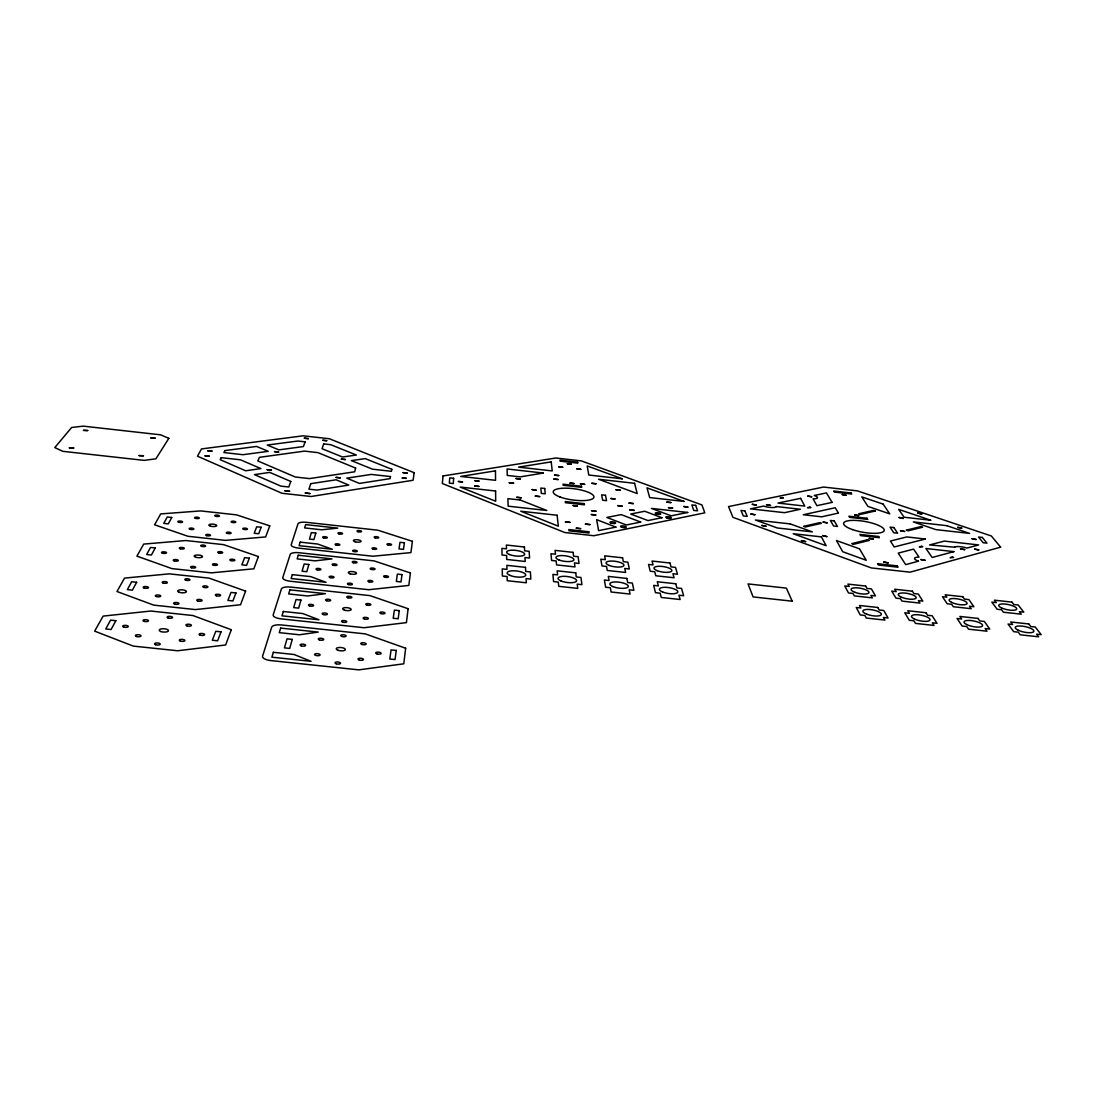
<?xml version="1.0" encoding="UTF-8"?>
<svg xmlns="http://www.w3.org/2000/svg" width="1096" height="1096" viewBox="0 0 1096 1096"><rect width="100%" height="100%" fill="white"/><g stroke="black" fill="none" stroke-linecap="round" stroke-linejoin="round"><path stroke-width="1.5" d="M752.336 504.324L756.295 505.05L752.336 504.324M750.897 514.01L754.911 514.75L750.897 514.01M211.966 451.086L207.815 450.771L211.966 451.086M209.254 456.183L205.062 455.854L209.254 456.183M453.634 478.294L453.278 483.555L449.333 483.117L449.73 477.87L453.634 478.294M443.031 475.952L442.346 483.528L564.783 532.519L593.813 535.725L704.81 512.832L701.947 504.927L581.305 460.882L555.823 458.005L443.031 475.952M687.891 507.119L683.863 506.516L687.891 507.119M405.643 648.229L403.78 663.806L358.817 669.862L270.876 660.587A9.412 3.466 4.3 0 1 262.561 656.203L271.698 627.131A9.028 3.206 4.5 0 1 281.59 624.967L365.256 633.885L405.643 648.229M408.123 608.718L406.424 622.624L364.036 627.72L281.056 618.87A8.878 3.096 4.6 0 1 273.178 614.897L281.412 588.949A8.535 2.863 4.8 0 1 290.728 587.072L369.886 595.608L408.123 608.718M410.411 572.948L408.835 585.428L368.763 589.716L290.276 581.236A8.398 2.767 4.8 0 1 282.768 577.619L290.235 554.357A8.097 2.576 5 0 1 299.044 552.726L374.106 560.905L410.411 572.948M412.384 541.314L410.918 552.603L372.873 556.234L298.345 548.096A7.973 2.507 5 0 1 291.194 544.794L298.002 523.765A7.699 2.329 5.1 0 1 306.359 522.326L377.805 530.19L412.384 541.314M155.07 438.085L150.919 437.907L155.07 438.085M396.245 650.435L395.04 659.573L389.806 659.025L391.067 649.887L396.245 650.435M399.259 610.636L398.163 618.788L393.204 618.254L394.368 610.102L399.259 610.636M402.013 574.605L400.999 581.921L396.314 581.414L397.382 574.099L402.013 574.605M414.165 472.719L413.096 480.254L311.086 496.502L281.919 493.269L197.472 456.183L201.5 448.922L303.195 435.811L329.389 438.756L414.165 472.719M404.41 542.767L403.465 549.384L399.013 548.89L399.999 542.287L404.41 542.767M672.574 508.078L668.519 507.626L672.574 508.078M143.439 455.772L139.137 455.594L143.439 455.772M670.875 502.571L666.848 502.119L670.875 502.571M390.464 476.568L390.08 478.623L359.433 483.418L346.788 478.157L371.243 474.417L390.464 476.568M391.806 469.307L391.436 471.307L372.462 469.184L351.364 460.608L365.242 458.608L391.806 469.307M634.255 510.394L629.885 509.914L634.255 510.394M633.351 503.585L629.036 503.105L633.351 503.585M622.199 506.133L617.843 505.64L622.199 506.133M620.281 490.213L616.062 489.734L620.281 490.213M614.993 498.968L610.938 498.516L614.993 498.968M87.707 430.536L83.502 430.358L87.707 430.536M355.638 468.074L354.693 471.787L309.456 478.596L295.317 477.02L257.834 460.95L259.423 457.333L304.483 451.114L317.991 452.648L355.638 468.074M73.72 447.99L69.349 447.826L73.72 447.99M292.235 639.406L289.714 648.435L284.439 647.873L287.029 638.845L292.235 639.406M300.948 600.074L298.674 608.129L293.687 607.595L296.03 599.539L300.948 600.074M595.786 515.024L591.347 514.531L595.786 515.024M308.867 564.495L306.784 571.715L302.071 571.208L304.195 563.988L308.867 564.495M595.964 511.174L591.552 510.681L595.964 511.174M315.812 533.053L313.908 539.588L309.428 539.095L311.374 532.574L315.812 533.053M589.977 524.6L585.442 524.107L589.977 524.6M273.37 652.312L271.89 657.189L311.072 661.313L294.029 654.49L273.37 652.312M280.658 628.09L279.288 632.639L299.386 634.776L318.265 632.091L280.658 628.09M595.977 483.774L591.785 483.309L595.977 483.774M580.633 528.656L576.318 528.176L580.633 528.656M283.302 611.486L281.987 615.829L318.95 619.774L302.811 613.568L283.302 611.486M289.892 589.867L288.645 593.936L307.647 595.977L325.457 593.69L289.892 589.867M292.303 574.633L291.111 578.524L326.074 582.305L310.757 576.633L292.303 574.633M298.276 555.234L297.153 558.892L315.155 560.851L331.992 558.905L298.276 555.234M300.194 542.136L299.098 545.657L332.321 549.274L317.73 544.054L300.194 542.136M305.647 524.6L304.62 527.916L321.745 529.793L337.732 528.121L305.647 524.6M577.304 506.051L573.153 505.585L577.304 506.051M584.648 484.35L580.428 483.87L584.648 484.35M310.73 483.679L308.935 489.186L317.004 490.063L348.775 485.09L336.13 479.788L310.73 483.679M323.649 443.907L322.073 448.744L342.486 457.005L356.364 455.032L330.745 444.702L323.649 443.907M570.016 522.395L565.481 521.888L570.016 522.395M580.812 469.335L576.921 468.896L580.812 469.335M573.989 483.528L570.002 483.089L573.989 483.528M290.783 481.445L288.796 486.994L280.946 486.145L254.478 474.623L269.753 472.403L290.783 481.445M571.139 464.129L567.29 463.69L571.139 464.129M305.113 441.839L303.4 446.552L278.864 449.881L267.246 445.045L297.852 441.03L305.113 441.839M231.297 629.721L225.653 644.982L177.593 650.764L133.315 646.106L94.653 631.132L103.12 616.103L150.769 611.034L192.869 615.527L231.297 629.721M245.6 591.114L240.558 604.732L195.444 609.582L153.714 605.129L116.984 591.511L124.533 578.099L169.291 573.852L209.089 578.14L245.6 591.114M258.396 556.562L253.861 568.797L211.377 572.865L171.908 568.605L136.918 556.138L143.699 544.096L185.882 540.534L223.611 544.644L258.396 556.562M269.767 525.875L265.67 536.93L225.461 540.369L188.005 536.287L154.577 524.792L160.701 513.914L200.637 510.914L236.531 514.86L269.767 525.875M562.686 467.293L558.809 466.855L562.686 467.293M558.124 479.527L553.918 479.048L558.124 479.527M558.755 475.582L554.576 475.102L558.755 475.582M221.036 631.844L217.611 640.804L212.309 640.242L215.802 631.296L221.036 631.844M235.969 592.95L232.9 600.937L227.9 600.403L231.023 592.429L235.969 592.95M249.326 558.165L246.573 565.331L241.832 564.824L244.641 557.659L249.326 558.165M261.177 527.272L258.683 533.752L254.19 533.259L256.724 526.779L261.177 527.272M539.684 496.584L535.314 496.091L539.684 496.584M536.136 490.159L532.108 489.556L536.136 490.159M521.175 497.79L516.778 497.296L521.175 497.79M520.216 478.993L515.969 478.527L520.216 478.993M513.572 483.213L509.27 482.733L513.572 483.213M478.842 486.432L474.732 485.98L478.842 486.432M221.228 457.662L220.173 459.662L245.655 470.773L260.903 468.595L240.476 459.813L221.228 457.662M224.927 450.593L223.899 452.566L243.011 454.703L268.246 451.319L256.601 446.442L224.927 450.593M478.966 481.103L474.897 480.651L478.966 481.103M115.861 620.692L111.08 629.529L105.737 628.967L110.586 620.13L115.861 620.692M136.644 582.291L132.383 590.169L127.342 589.634L131.671 581.757L136.644 582.291M155.235 547.945L151.412 555.028L146.645 554.508L150.522 547.438L155.235 547.945M171.743 517.463L168.277 523.861L163.742 523.367L167.263 516.983L171.743 517.463M462.512 481.925L458.416 481.473L462.512 481.925M978.755 549.918L974.604 549.151L978.755 549.918M168.825 438.345L155.906 458.813L144.165 460.375L62.815 451.319L54.8 447.579L71.637 427.481L83.255 426.139L160.66 434.824L168.825 438.345M976.125 539.479L972.042 538.725L976.125 539.479M964.699 549.644L960.534 548.877L964.699 549.644M954.657 547.205L929.6 544.931L944.314 541.095L978.66 544.931L966.96 548.082A8.467 2.247 10.8 0 0 954.657 547.205M406.369 478.349L402.273 478.034L406.369 478.349M407.178 473.075L403.095 472.623L407.178 473.075M961.713 528.08L957.712 527.34L961.713 528.08M925.175 560.344L920.914 559.549L925.175 560.344M888.13 562.865L883.828 562.056L888.13 562.865M904.57 531.478L900.515 530.738L904.57 531.478M340.253 477.856L336.047 477.39L340.253 477.856M345.377 459.553L341.308 459.101L345.377 459.553M309.894 493.556L305.291 493.049L309.894 493.556M873.402 539.191L869.265 538.424L873.402 539.191M289.577 491.309L284.974 490.789L289.577 491.309M326.731 440.715L322.786 440.277L326.731 440.715M858.73 515.6L854.784 515.01L858.73 515.6M308.305 438.647L304.359 438.195L308.305 438.647M271.383 470.184L267.15 469.705L271.383 470.184M827.165 522.833L823.123 522.08L827.165 522.833M278.631 452.073L274.548 451.62L278.631 452.073M846.071 495.255L842.235 494.556L846.071 495.255M811.67 496.776L807.807 496.077L811.67 496.776M765.953 526.203L761.857 525.45L765.953 526.203M776.365 506.558L775.886 506.996A8.056 2.137 9.2 0 1 763.693 506.078L750.459 508.859L784.572 512.681L800.395 509.256L776.365 506.558M770.474 505.434L766.515 504.708L770.474 505.434M1000.634 547.164L910.077 572.167L871.375 567.934L732.923 517.326L728.539 506.585L823.562 487.049L857.36 490.871L991.373 535.999L1000.634 547.164M952.369 557.083L950.136 557.686L953.561 557.494L952.369 557.083M918.421 561.193L905.693 564.632L898.227 553.124L913.585 549.11L919.01 557.138L917.311 557.179A8.672 2.384 10.6 0 0 918.421 561.193M953.876 551.63L932.175 557.48L925.928 548.507L953.876 551.63M921.599 546.315L919.338 546.89L922.764 546.712L921.599 546.315M925.408 539.013L894.213 546.959L890.39 541.054L906.762 536.93L925.408 539.013M867.443 539.766L851.77 543.63L853.62 544.287L869.279 540.41L867.443 539.766M920.818 526.601L906.241 530.19L908.063 530.82L922.627 527.217L920.818 526.601M805.656 541.643L801.423 540.588L805.656 541.643M826.836 536.602L822.644 535.574L826.836 536.602M903.131 518.435L899.09 517.476L903.131 518.435M921.763 513.997L917.749 513.051L921.763 513.997M821.219 523.354L805.355 526.984L803.587 526.354L819.452 522.737L821.219 523.354M875.252 510.996L860.497 514.38L858.743 513.777L873.512 510.407L875.252 510.996M838.399 513.065L821.712 516.819L803.3 514.75L835.248 507.736L838.399 513.065M809.848 507.201L807.519 507.708L810.917 507.585L809.848 507.201M832.07 502.393L816.89 505.681L813.04 498.79L814.643 498.79A7.864 2.014 9.4 0 0 814.273 495.474L826.48 492.912L832.07 502.393M800.601 498.338L777.996 503.078L804.779 506.092L800.601 498.338M782.352 497.584L780.01 498.064L783.393 497.94L782.352 497.584M615.897 527.121L598.594 530.642L596.649 519.641L615.897 527.121M640.653 522.066L626.35 524.984L606.828 517.449L621.172 514.613L640.653 522.066M661.916 517.723L647.955 520.573L630.734 514.024L644.736 511.257L661.916 517.723M687.726 512.462L671.245 515.819L651.462 508.421L687.726 512.462M543.26 473.047L520.189 476.883L507.27 475.417L507.092 468.978L543.26 473.047M495.474 470.842L460.772 476.431L495.543 480.322L495.474 470.842M551.22 461.882L518.559 467.129L552.22 470.924L551.22 461.882M525.491 567.358L506.859 565.331L506.955 569.386L502.256 568.865L502.379 576.003L507.119 576.51L507.215 580.716L526.299 582.784L526.08 578.578L530.82 579.099L530.395 571.934L525.71 571.427L525.491 567.358M575.743 572.852L557.165 570.824L557.576 574.907L552.905 574.4L553.576 581.579L558.302 582.086L558.741 586.319L577.756 588.388L577.208 584.141L581.921 584.661L580.949 577.455L576.277 576.948L575.743 572.852M626.83 578.428L608.307 576.4L609.047 580.524L604.389 580.017L605.636 587.237L610.349 587.757L611.102 592.004L630.063 594.073L629.173 589.799L633.885 590.319L632.337 583.058L627.679 582.551L626.83 578.428M675.753 583.771L657.299 581.757L658.34 585.894L653.696 585.387L655.476 592.662L660.176 593.183L661.258 597.457L680.15 599.512L678.945 595.224L683.63 595.731L681.548 588.429L676.903 587.922L675.753 583.771M877.759 607.472L859.497 605.471L860.867 607.992L856.277 607.499L860.264 614.966L864.908 615.473L866.306 618.062L884.897 620.076L883.431 617.486L888.061 617.993L883.76 610.486L879.184 609.993L877.759 607.472M926.01 612.733L907.803 610.746L909.351 613.28L904.775 612.787L909.296 620.295L913.913 620.802L915.503 623.405L934.025 625.432L932.381 622.816L936.998 623.309L932.175 615.774L927.613 615.281L926.01 612.733M978.029 618.418L959.891 616.432L961.617 618.98L957.068 618.486L962.137 626.049L966.74 626.556L968.522 629.186L986.989 631.186L985.153 628.556L989.743 629.063L984.372 621.473L979.824 620.966L978.029 618.418M1028.774 623.953L1010.69 621.98L1012.608 624.542L1008.06 624.049L1013.69 631.666L1018.28 632.159L1020.253 634.803L1038.652 636.803L1036.624 634.159L1041.2 634.666L1035.282 627.022L1030.747 626.528L1028.774 623.953M792.189 601.183L753.116 596.923L748.047 583.921L786.38 588.114L792.189 601.183M557.124 515.243L520.737 511.202L558.33 526.19L557.124 515.243M588.785 531.765L568.81 529.56L568.975 530.807L588.99 533.026L588.785 531.765M897.213 565.879L877.636 563.714L878.43 565.029L898.049 567.194L897.213 565.879M524.436 547.014L506.379 545.041L506.475 548.836L501.927 548.343L502.037 555.014L506.626 555.521L506.722 559.453L525.19 561.467L524.984 557.535L529.56 558.028L529.163 551.329L524.628 550.836L524.436 547.014M573.085 552.37L555.097 550.384L555.494 554.22L550.959 553.727L551.589 560.453L556.165 560.947L556.562 564.906L574.975 566.92L574.455 562.947L579.03 563.454L578.113 556.7L573.592 556.206L573.085 552.37M622.555 557.809L604.636 555.836L605.321 559.686L600.814 559.193L601.978 565.961L606.54 566.468L607.253 570.454L625.597 572.455L624.761 568.468L629.323 568.961L627.871 562.166L623.364 561.673L622.555 557.809M669.944 563.015L652.065 561.042L653.052 564.933L648.544 564.44L650.216 571.249L654.764 571.756L655.778 575.77L674.067 577.77L672.944 573.742L677.479 574.236L675.52 567.399L671.026 566.906L669.944 563.015M865.621 586.045L847.934 584.1L849.208 586.456L844.769 585.976L848.51 592.977L853.003 593.47L854.318 595.895L872.32 597.868L870.936 595.429L875.43 595.923L871.402 588.895L866.963 588.401L865.621 586.045M912.379 591.182L894.747 589.237L896.186 591.621L891.76 591.128L895.994 598.169L900.474 598.663L901.953 601.115L919.9 603.074L918.352 600.622L922.818 601.115L918.311 594.046L913.886 593.553L912.379 591.182M962.795 596.717L945.218 594.786L946.834 597.169L942.423 596.69L947.191 603.786L951.643 604.266L953.315 606.732L971.207 608.691L969.467 606.225L973.919 606.718L968.878 599.594L964.48 599.115L962.795 596.717M1011.964 602.115L994.442 600.183L996.237 602.595L991.839 602.115L997.127 609.253L1001.566 609.746L1003.415 612.212L1021.239 614.171L1019.335 611.691L1023.774 612.171L1018.225 605.006L1013.827 604.526L1011.964 602.115M622.281 478.801L588.785 475.034L587.182 465.937L622.281 478.801M634.584 483.309L598.608 479.267L637.201 493.556L634.584 483.309M930.682 520.216L904.118 517.244L898.638 509.366L930.682 520.216M946.766 525.669L913.324 521.915L935.874 529.615L969.59 533.396L946.766 525.669M581.51 486.254L563.029 484.185L563.166 485.268L581.675 487.336L581.51 486.254M867.046 518.257L848.907 516.23L849.592 517.353L867.758 519.394L867.046 518.257M684.041 501.42L649.695 497.584L647.01 487.857L684.041 501.42M544.726 488.487L540.835 488.049L541.301 493.378L545.219 493.817L544.726 488.487M605.485 495.282L601.622 494.858L602.663 500.242L606.567 500.667L605.485 495.282M695.686 505.379L691.836 504.941L693.727 510.407L697.604 510.846L695.686 505.379M744.842 510.873L741.006 510.448L743.348 515.956L747.225 516.38L744.842 510.873M834.22 520.874L830.412 520.449L833.59 526.025L837.44 526.464L834.22 520.874M893.857 527.546L890.062 527.121L893.788 532.752L897.624 533.177L893.857 527.546M982.372 537.437L978.591 537.026L983.139 542.726L986.948 543.15L982.372 537.437M495.611 491.022L460.169 487.062L495.68 501.215L495.611 491.022M790.175 523.902L755.404 520.011L777.297 527.971L812.355 531.875L790.175 523.902M584.291 503.68L565.248 501.557L565.385 502.694L584.469 504.818L584.291 503.68M878.595 536.492L859.908 534.41L860.634 535.601L879.362 537.698L878.595 536.492M520.189 500.009L507.914 498.653L508.133 506.188L546.794 510.476L520.189 500.009M821.397 536.876L793.203 533.738L826.151 545.712L821.397 536.876M577.647 462.142L559.974 460.156L560.097 461.142L577.811 463.142L577.647 462.142M851.044 492.995L833.672 491.035L834.303 492.063L851.702 494.036L851.044 492.995M883.143 504.119L861.798 496.899L867.977 506.434L889.733 513.86L883.143 504.119M859.47 548.822L836.44 540.534L842.714 551.726L866.237 560.275L859.47 548.822M852.62 529.628A20.619 5.48 10 0 0 884.198 530.533A20.619 5.48 10 0 0 854.935 520.395A20.619 5.48 10 0 0 852.62 529.628M1001.347 607.828A9.193 2.63 11.6 0 0 1016.458 609.472A9.193 2.63 11.6 0 0 1005.402 604.101A9.193 2.63 11.6 0 0 1001.347 607.828M559.933 496.954A20.536 5.658 7.6 0 0 593.498 498.05A20.536 5.658 7.6 0 0 567.303 488.2A20.536 5.658 7.6 0 0 559.933 496.954M666.806 517.887A2.795 0.781 8.5 0 0 671.3 518.024A2.795 0.781 8.5 0 0 667.615 516.641A2.795 0.781 8.5 0 0 666.806 517.887M656.23 513.901A2.781 0.781 8.4 0 0 660.71 514.051A2.781 0.781 8.4 0 0 657.066 512.681A2.781 0.781 8.4 0 0 656.23 513.901M610.924 523.011A2.85 0.822 8 0 0 615.568 523.162A2.85 0.822 8 0 0 611.897 521.737A2.85 0.822 8 0 0 610.924 523.011M621.569 527.149A2.863 0.822 8.1 0 0 626.227 527.286A2.863 0.822 8.1 0 0 622.514 525.847A2.863 0.822 8.1 0 0 621.569 527.149M657.216 570.687A9.056 2.767 8.6 0 0 671.78 571.002A9.056 2.767 8.6 0 0 659.847 566.276A9.056 2.767 8.6 0 0 657.216 570.687M1018.006 630.118A9.522 2.795 11.9 0 0 1033.597 631.803A9.522 2.795 11.9 0 0 1022.075 626.117A9.522 2.795 11.9 0 0 1018.006 630.118M662.683 592.032A9.357 2.959 8.7 0 0 677.712 592.306A9.357 2.959 8.7 0 0 665.368 587.305A9.357 2.959 8.7 0 0 662.683 592.032M951.588 602.375A9.152 2.658 11.2 0 0 966.727 604.019A9.152 2.658 11.2 0 0 955.986 598.676A9.152 2.658 11.2 0 0 951.588 602.375M966.645 624.528A9.48 2.822 11.5 0 0 982.276 626.213A9.48 2.822 11.5 0 0 971.07 620.555A9.48 2.822 11.5 0 0 966.645 624.528M900.57 596.786A9.124 2.685 10.8 0 0 915.763 598.43A9.124 2.685 10.8 0 0 905.337 593.114A9.124 2.685 10.8 0 0 900.57 596.786M913.968 618.788A9.439 2.85 11.1 0 0 929.668 620.473A9.439 2.85 11.1 0 0 918.791 614.842A9.439 2.85 11.1 0 0 913.968 618.788M854.99 592.361A9.097 2.699 10.4 0 0 868.964 592.621A9.097 2.699 10.4 0 0 856.127 587.812A9.097 2.699 10.4 0 0 854.99 592.361M866.936 614.281A9.412 2.877 10.6 0 0 881.335 614.486A9.412 2.877 10.6 0 0 868.005 609.417A9.412 2.877 10.6 0 0 866.936 614.281M609.088 565.413A9.056 2.781 8.1 0 0 623.788 565.741A9.056 2.781 8.1 0 0 612.102 561.042A9.056 2.781 8.1 0 0 609.088 565.413M612.979 586.62A9.357 2.973 8.2 0 0 628.159 586.908A9.357 2.973 8.2 0 0 616.048 581.935A9.357 2.973 8.2 0 0 612.979 586.62M561.056 580.962A9.357 2.973 7.7 0 0 576.4 581.264A9.357 2.973 7.7 0 0 564.55 576.318A9.357 2.973 7.7 0 0 561.056 580.962M558.837 559.905A9.056 2.795 7.6 0 0 573.701 560.248A9.056 2.795 7.6 0 0 562.234 555.562A9.056 2.795 7.6 0 0 558.837 559.905M509.996 575.4A9.371 2.987 7.2 0 0 525.505 575.715A9.371 2.987 7.2 0 0 513.901 570.783A9.371 2.987 7.2 0 0 509.996 575.4M509.407 554.494A9.083 2.795 7.2 0 0 524.422 554.85A9.083 2.795 7.2 0 0 513.202 550.178A9.083 2.795 7.2 0 0 509.407 554.494M338.952 533.875A2.315 0.712 5.4 0 0 342.555 533.656A2.315 0.712 5.4 0 0 339.253 532.67A2.315 0.712 5.4 0 0 338.952 533.875M336.13 545.068A2.37 0.74 5.4 0 0 339.815 544.822A2.37 0.74 5.4 0 0 336.445 543.808A2.37 0.74 5.4 0 0 336.13 545.068M375.175 537.848A2.315 0.712 5.8 0 0 378.737 537.629A2.315 0.712 5.8 0 0 375.407 536.643A2.315 0.712 5.8 0 0 375.175 537.848M355.09 541.767A3.905 1.206 5.6 0 0 361.118 541.369A3.905 1.206 5.6 0 0 355.529 539.712A3.905 1.206 5.6 0 0 355.09 541.767M357.995 531.711A2.302 0.699 5.6 0 0 361.557 531.491A2.302 0.699 5.6 0 0 358.255 530.519A2.302 0.699 5.6 0 0 357.995 531.711M353.624 551.452A2.384 0.754 5.6 0 0 357.31 551.206A2.384 0.754 5.6 0 0 353.898 550.178A2.384 0.754 5.6 0 0 353.624 551.452M373.037 549.096A2.356 0.74 5.8 0 0 376.668 548.849A2.356 0.74 5.8 0 0 373.27 547.836A2.356 0.74 5.8 0 0 373.037 549.096M323.635 537.903A2.343 0.726 5.3 0 0 327.293 537.67A2.343 0.726 5.3 0 0 323.964 536.67A2.343 0.726 5.3 0 0 323.635 537.903M387.998 544.945A2.329 0.726 5.9 0 0 391.573 544.698A2.329 0.726 5.9 0 0 388.203 543.712A2.329 0.726 5.9 0 0 387.998 544.945M333.211 565.248A2.439 0.781 5.3 0 0 337.006 564.974A2.439 0.781 5.3 0 0 333.54 563.906A2.439 0.781 5.3 0 0 333.211 565.248M350.131 573.838A4.096 1.329 5.5 0 0 356.488 573.359A4.096 1.329 5.5 0 0 350.61 571.564A4.096 1.329 5.5 0 0 350.131 573.838M353.268 562.714A2.425 0.781 5.5 0 0 357.008 562.454A2.425 0.781 5.5 0 0 353.542 561.399A2.425 0.781 5.5 0 0 353.268 562.714M384.737 577.126A2.452 0.795 5.8 0 0 388.505 576.839A2.452 0.795 5.8 0 0 384.956 575.756A2.452 0.795 5.8 0 0 384.737 577.126M348.514 584.565A2.507 0.836 5.4 0 0 352.391 584.264A2.507 0.836 5.4 0 0 348.816 583.154A2.507 0.836 5.4 0 0 348.514 584.565M317.045 569.783A2.466 0.808 5.1 0 0 320.895 569.509A2.466 0.808 5.1 0 0 317.402 568.427A2.466 0.808 5.1 0 0 317.045 569.783M371.297 569.386A2.439 0.781 5.7 0 0 375.051 569.098A2.439 0.781 5.7 0 0 371.544 568.043A2.439 0.781 5.7 0 0 371.297 569.386M368.968 581.825A2.48 0.822 5.6 0 0 372.791 581.524A2.48 0.822 5.6 0 0 369.215 580.428A2.48 0.822 5.6 0 0 368.968 581.825M330.143 577.619A2.493 0.822 5.2 0 0 334.02 577.332A2.493 0.822 5.2 0 0 330.471 576.236A2.493 0.822 5.2 0 0 330.143 577.619M326.677 600.731A2.576 0.877 5.1 0 0 330.691 600.403A2.576 0.877 5.1 0 0 327.033 599.238A2.576 0.877 5.1 0 0 326.677 600.731M344.473 610.171A4.329 1.493 5.3 0 0 351.186 609.582A4.329 1.493 5.3 0 0 344.993 607.636A4.329 1.493 5.3 0 0 344.473 610.171M381.011 613.568A2.589 0.891 5.7 0 0 384.997 613.212A2.589 0.891 5.7 0 0 381.244 612.034A2.589 0.891 5.7 0 0 381.011 613.568M342.664 622.131A2.644 0.932 5.3 0 0 346.761 621.761A2.644 0.932 5.3 0 0 342.993 620.555A2.644 0.932 5.3 0 0 342.664 622.131M309.538 605.896A2.603 0.891 4.9 0 0 313.62 605.554A2.603 0.891 4.9 0 0 309.935 604.389A2.603 0.891 4.9 0 0 309.538 605.896M366.872 605.047A2.562 0.877 5.6 0 0 370.832 604.718A2.562 0.877 5.6 0 0 367.133 603.554A2.562 0.877 5.6 0 0 366.872 605.047M323.293 614.527A2.63 0.904 5.1 0 0 327.403 614.171A2.63 0.904 5.1 0 0 323.663 612.979A2.63 0.904 5.1 0 0 323.293 614.527M364.31 618.911A2.617 0.904 5.5 0 0 368.352 618.555A2.617 0.904 5.5 0 0 364.584 617.363A2.617 0.904 5.5 0 0 364.31 618.911M347.884 597.772A2.548 0.863 5.4 0 0 351.843 597.443A2.548 0.863 5.4 0 0 348.186 596.306A2.548 0.863 5.4 0 0 347.884 597.772M361.995 644.448A2.713 0.973 5.5 0 0 366.187 644.037A2.713 0.973 5.5 0 0 362.283 642.777A2.713 0.973 5.5 0 0 361.995 644.448M359.187 659.984A2.767 1.028 5.4 0 0 363.475 659.545A2.767 1.028 5.4 0 0 359.488 658.244A2.767 1.028 5.4 0 0 359.187 659.984M301.263 645.845A2.754 1 4.7 0 0 305.592 645.434A2.754 1 4.7 0 0 301.701 644.147A2.754 1 4.7 0 0 301.263 645.845M341.952 636.475A2.699 0.959 5.2 0 0 346.144 636.077A2.699 0.959 5.2 0 0 342.295 634.831A2.699 0.959 5.2 0 0 341.952 636.475M376.914 653.86A2.74 1 5.6 0 0 381.134 653.435A2.74 1 5.6 0 0 377.175 652.147A2.74 1 5.6 0 0 376.914 653.86M338.226 650.353A4.576 1.671 5.2 0 0 345.35 649.654A4.576 1.671 5.2 0 0 338.801 647.503A4.576 1.671 5.2 0 0 338.226 650.353M319.484 639.941A2.726 0.973 5 0 0 323.731 639.53A2.726 0.973 5 0 0 319.868 638.269A2.726 0.973 5 0 0 319.484 639.941M336.198 663.765A2.795 1.041 5.1 0 0 340.555 663.313A2.795 1.041 5.1 0 0 336.568 661.998A2.795 1.041 5.1 0 0 336.198 663.765M315.744 655.394A2.781 1.028 4.9 0 0 320.101 654.97A2.781 1.028 4.9 0 0 316.155 653.654A2.781 1.028 4.9 0 0 315.744 655.394M180.333 641.091A2.822 1.014 3.3 0 0 184.881 640.667A2.822 1.014 3.3 0 0 181.059 639.379A2.822 1.014 3.3 0 0 180.333 641.091M168.099 617.98A2.754 0.959 3.3 0 0 172.538 617.61A2.754 0.959 3.3 0 0 168.839 616.377A2.754 0.959 3.3 0 0 168.099 617.98M123.656 627.035A2.822 1 2.7 0 0 128.246 626.652A2.822 1 2.7 0 0 124.519 625.378A2.822 1 2.7 0 0 123.656 627.035M160.907 631.57A4.672 1.658 3.1 0 0 168.455 630.912A4.672 1.658 3.1 0 0 162.194 628.789A4.672 1.658 3.1 0 0 160.907 631.57M200.171 635.146A2.795 1 3.6 0 0 204.651 634.735A2.795 1 3.6 0 0 200.856 633.461A2.795 1 3.6 0 0 200.171 635.146M155.591 644.722A2.863 1.041 3 0 0 160.208 644.297A2.863 1.041 3 0 0 156.386 642.982A2.863 1.041 3 0 0 155.591 644.722M186.964 625.871A2.767 0.973 3.5 0 0 191.403 625.487A2.767 0.973 3.5 0 0 187.663 624.227A2.767 0.973 3.5 0 0 186.964 625.871M143.96 621.309A2.781 0.973 3 0 0 148.467 620.925A2.781 0.973 3 0 0 144.768 619.678A2.781 0.973 3 0 0 143.96 621.309M136.383 636.447A2.836 1.014 2.8 0 0 141 636.036A2.836 1.014 2.8 0 0 137.233 634.748A2.836 1.014 2.8 0 0 136.383 636.447M185.786 580.195A2.589 0.863 3.7 0 0 189.964 579.88A2.589 0.863 3.7 0 0 186.443 578.757A2.589 0.863 3.7 0 0 185.786 580.195M144.151 588.018A2.658 0.891 3.2 0 0 148.453 587.703A2.658 0.891 3.2 0 0 144.919 586.538A2.658 0.891 3.2 0 0 144.151 588.018M174.62 604.033A2.685 0.918 3.4 0 0 178.963 603.691A2.685 0.918 3.4 0 0 175.346 602.485A2.685 0.918 3.4 0 0 174.62 604.033M179.333 592.32A4.398 1.48 3.6 0 0 186.416 591.772A4.398 1.48 3.6 0 0 180.47 589.84A4.398 1.48 3.6 0 0 179.333 592.32M216.378 595.772A2.63 0.891 3.9 0 0 220.584 595.429A2.63 0.891 3.9 0 0 216.981 594.265A2.63 0.891 3.9 0 0 216.378 595.772M197.814 600.951A2.658 0.904 3.7 0 0 202.089 600.608A2.658 0.904 3.7 0 0 198.472 599.43A2.658 0.904 3.7 0 0 197.814 600.951M163.126 583.017A2.617 0.877 3.4 0 0 167.359 582.702A2.617 0.877 3.4 0 0 163.838 581.565A2.617 0.877 3.4 0 0 163.126 583.017M156.372 596.525A2.671 0.904 3.3 0 0 160.701 596.183A2.671 0.904 3.3 0 0 157.112 595.005A2.671 0.904 3.3 0 0 156.372 596.525M203.733 587.374A2.603 0.877 3.8 0 0 207.911 587.059A2.603 0.877 3.8 0 0 204.363 585.908A2.603 0.877 3.8 0 0 203.733 587.374M218.734 552.946A2.466 0.781 4.2 0 0 222.68 552.685A2.466 0.781 4.2 0 0 219.296 551.63A2.466 0.781 4.2 0 0 218.734 552.946M180.265 548.767A2.48 0.781 3.8 0 0 184.265 548.507A2.48 0.781 3.8 0 0 180.909 547.452A2.48 0.781 3.8 0 0 180.265 548.767M174.196 560.892A2.535 0.822 3.7 0 0 178.278 560.604A2.535 0.822 3.7 0 0 174.867 559.522A2.535 0.822 3.7 0 0 174.196 560.892M213.432 565.125A2.521 0.822 4.1 0 0 217.46 564.851A2.521 0.822 4.1 0 0 214.008 563.769A2.521 0.822 4.1 0 0 213.432 565.125M201.623 546.356A2.452 0.781 4 0 0 205.555 546.109A2.452 0.781 4 0 0 202.212 545.068A2.452 0.781 4 0 0 201.623 546.356M162.468 553.165A2.507 0.795 3.6 0 0 166.524 552.905A2.507 0.795 3.6 0 0 163.153 551.836A2.507 0.795 3.6 0 0 162.468 553.165M191.608 567.755A2.548 0.822 3.8 0 0 195.691 567.468A2.548 0.822 3.8 0 0 192.238 566.372A2.548 0.822 3.8 0 0 191.608 567.755M230.845 560.577A2.493 0.795 4.3 0 0 234.818 560.303A2.493 0.795 4.3 0 0 231.393 559.234A2.493 0.795 4.3 0 0 230.845 560.577M195.787 557.248A4.165 1.329 3.9 0 0 202.472 556.795A4.165 1.329 3.9 0 0 196.801 555.014A4.165 1.329 3.9 0 0 195.787 557.248M232.064 522.367A2.343 0.712 4.4 0 0 235.804 522.148A2.343 0.712 4.4 0 0 232.571 521.175A2.343 0.712 4.4 0 0 232.064 522.367M190.005 529.3A2.397 0.74 4 0 0 193.869 529.08A2.397 0.74 4 0 0 190.608 528.08A2.397 0.74 4 0 0 190.005 529.3M215.693 516.285A2.343 0.699 4.3 0 0 219.419 516.079A2.343 0.699 4.3 0 0 216.227 515.106A2.343 0.699 4.3 0 0 215.693 516.285M178.703 522.244A2.384 0.726 3.9 0 0 182.553 522.025A2.384 0.726 3.9 0 0 179.333 521.038A2.384 0.726 3.9 0 0 178.703 522.244M227.256 533.382A2.397 0.74 4.3 0 0 231.078 533.149A2.397 0.74 4.3 0 0 227.79 532.149A2.397 0.74 4.3 0 0 227.256 533.382M195.485 518.353A2.356 0.712 4.1 0 0 199.267 518.134A2.356 0.712 4.1 0 0 196.074 517.161A2.356 0.712 4.1 0 0 195.485 518.353M206.637 535.629A2.411 0.754 4.1 0 0 210.501 535.396A2.411 0.754 4.1 0 0 207.213 534.382A2.411 0.754 4.1 0 0 206.637 535.629M243.696 529.354A2.37 0.726 4.5 0 0 247.463 529.135A2.37 0.726 4.5 0 0 244.189 528.135A2.37 0.726 4.5 0 0 243.696 529.354M210.377 526.135A3.959 1.206 4.2 0 0 216.707 525.765A3.959 1.206 4.2 0 0 211.295 524.121A3.959 1.206 4.2 0 0 210.377 526.135"/></g></svg>
